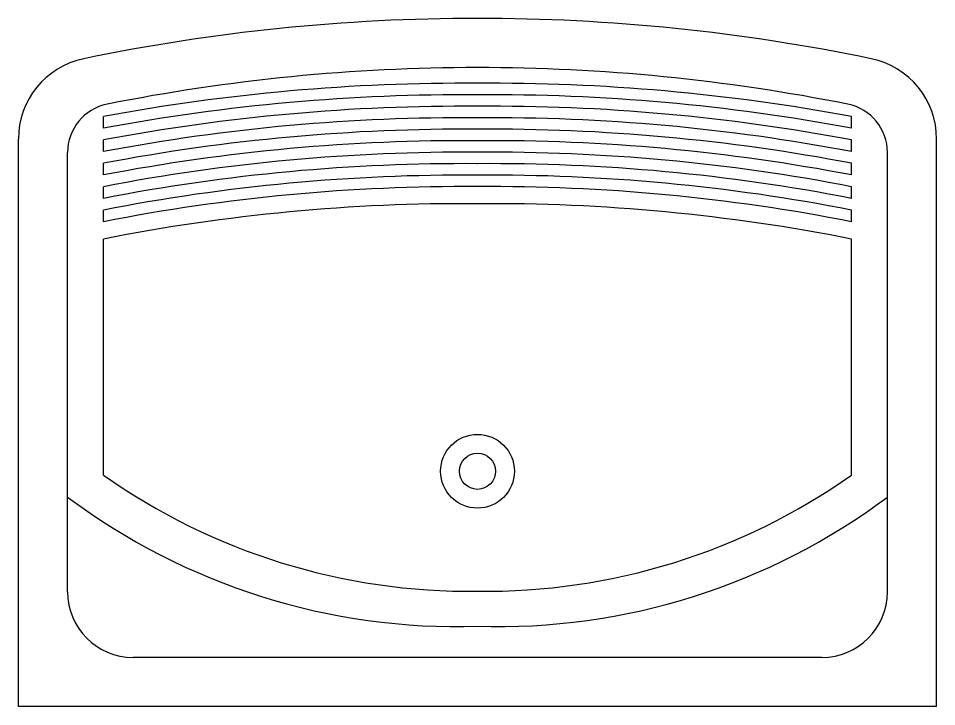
# Model space of a CAD drawing. Header units: millimetres. Extents: x 562 to 1062, y -27 to 300.
# Drawn here: x 566.102 to 566.924, y 232.984 to 233.6 of the extents above; entities that cross this region are included whole.
import ezdxf

# ---------------------------------------------------------------- set-up
doc = ezdxf.new("R2010")
doc.units = ezdxf.units.MM
doc.header["$LTSCALE"] = 0.04
doc.layers.add('hachura', color=13, linetype='Continuous')
doc.layers.add('L_DECA', color=7, linetype='Continuous')

# ---------------------------------------------------------------- blocks, each defined once
blk = doc.blocks.new('TAN01')
at = {"layer": 'L_DECA'}
for p, q in [((-28, 0), (-28, -34.604)), ((-28, 0), (28, 0)), ((28, 0), (28, -34.604))]:
    blk.add_line(p, q, dxfattribs=at)
at = {"layer": 'L_DECA', "color": 1}
for p, q in [((-21, -3), (21, -3)), ((-25, -7), (-25, -33.787)), ((25, -7), (25, -33.787)), ((-22.817, -14.114), (-22.817, -28.507)), ((22.817, -14.114), (22.817, -28.507)), ((-22.817, -29.562), (-22.817, -30.275)), ((22.817, -29.562), (22.817, -30.275)), ((-22.817, -30.988), (-22.817, -31.701)), ((22.817, -30.988), (22.817, -31.701)), ((-22.817, -32.414), (-22.817, -33.127)), ((22.817, -32.414), (22.817, -33.127)), ((-22.817, -33.84), (-22.817, -34.552)), ((22.817, -33.84), (22.817, -34.552)), ((-22.817, -35.264), (-22.817, -35.976)), ((22.817, -35.264), (22.817, -35.976))]:
    blk.add_line(p, q, dxfattribs=at)
for radius in [2.25, 1.103]:
    blk.add_circle((0, -14.351), radius, dxfattribs=at)
for centre, radius, start, end in [((-21, -7), 4, 90, 180), ((21, -7), 4, 0, 90), ((-1.235, -44.56), 39.683, 88.2163, 126.789), ((1.235, -44.56), 39.683, 53.211, 91.7837), ((-0.476, -45.809), 38.777, 89.2963, 125.1797), ((0.476, -45.809), 38.777, 54.8203, 90.7037), ((-0.821, 82.559), 113.224, 258.79776, 270.41551), ((0.821, 82.559), 113.224, 269.58449, 281.20224), ((-0.821, 82.218), 113.924, 258.86747, 270.41551), ((0.821, 82.218), 113.924, 269.58449, 281.13253), ((-0.821, 82.218), 114.624, 258.93632, 270.41551), ((0.821, 82.218), 114.624, 269.58449, 281.06368), ((-0.821, 82.218), 115.324, 259.00431, 270.41551), ((0.821, 82.218), 115.324, 269.58449, 280.99569), ((-0.821, 82.218), 116.024, 259.07147, 270.41551), ((0.821, 82.218), 116.024, 269.58449, 280.92853), ((-0.821, 82.218), 116.724, 259.13781, 270.41551), ((0.821, 82.218), 116.724, 269.58449, 280.86219), ((-0.821, 82.218), 117.424, 259.20334, 270.41551), ((0.821, 82.218), 117.424, 269.58449, 280.79666), ((-22, -33.787), 3, 180, 258.7018), ((-0.821, 82.218), 118.124, 259.26809, 270.41551), ((0.821, 82.218), 118.124, 269.58449, 280.73191), ((22, -33.787), 3, 281.2982, 0), ((-0.821, 82.218), 118.824, 259.33205, 270.41551), ((0.821, 82.218), 118.824, 269.58449, 280.66795), ((-0.821, 82.218), 119.524, 259.39526, 270.41551), ((0.821, 82.218), 119.524, 269.58449, 280.60474), ((-0.821, 82.218), 120.224, 259.45771, 270.41551), ((0.821, 82.218), 120.224, 269.58449, 280.54229), ((0, 76.33), 115.293, 258.70177, 270), ((0, 76.33), 115.293, 270, 281.29823)]:
    blk.add_arc(centre, radius, start, end, dxfattribs=at)
at = {"layer": 'L_DECA'}
for centre, radius, start, end in [((-23, -34.604), 5, 180, 258.2868), ((23, -34.604), 5, 281.7132, 0), ((0, 76.33), 118.293, 258.28678, 270), ((0, 76.33), 118.293, 270, 281.71322)]:
    blk.add_arc(centre, radius, start, end, dxfattribs=at)

msp = doc.modelspace()

# ---------------------------------------------------------------- block references
at = {"layer": 'hachura', "xscale": 0.01466855308984805, "yscale": 0.01466855308984805, "zscale": 0.01466855308983807, "rotation": 180}
msp.add_blockref('TAN01', (566.51292, 232.98441), dxfattribs=at)

doc.saveas('drawing.dxf')
